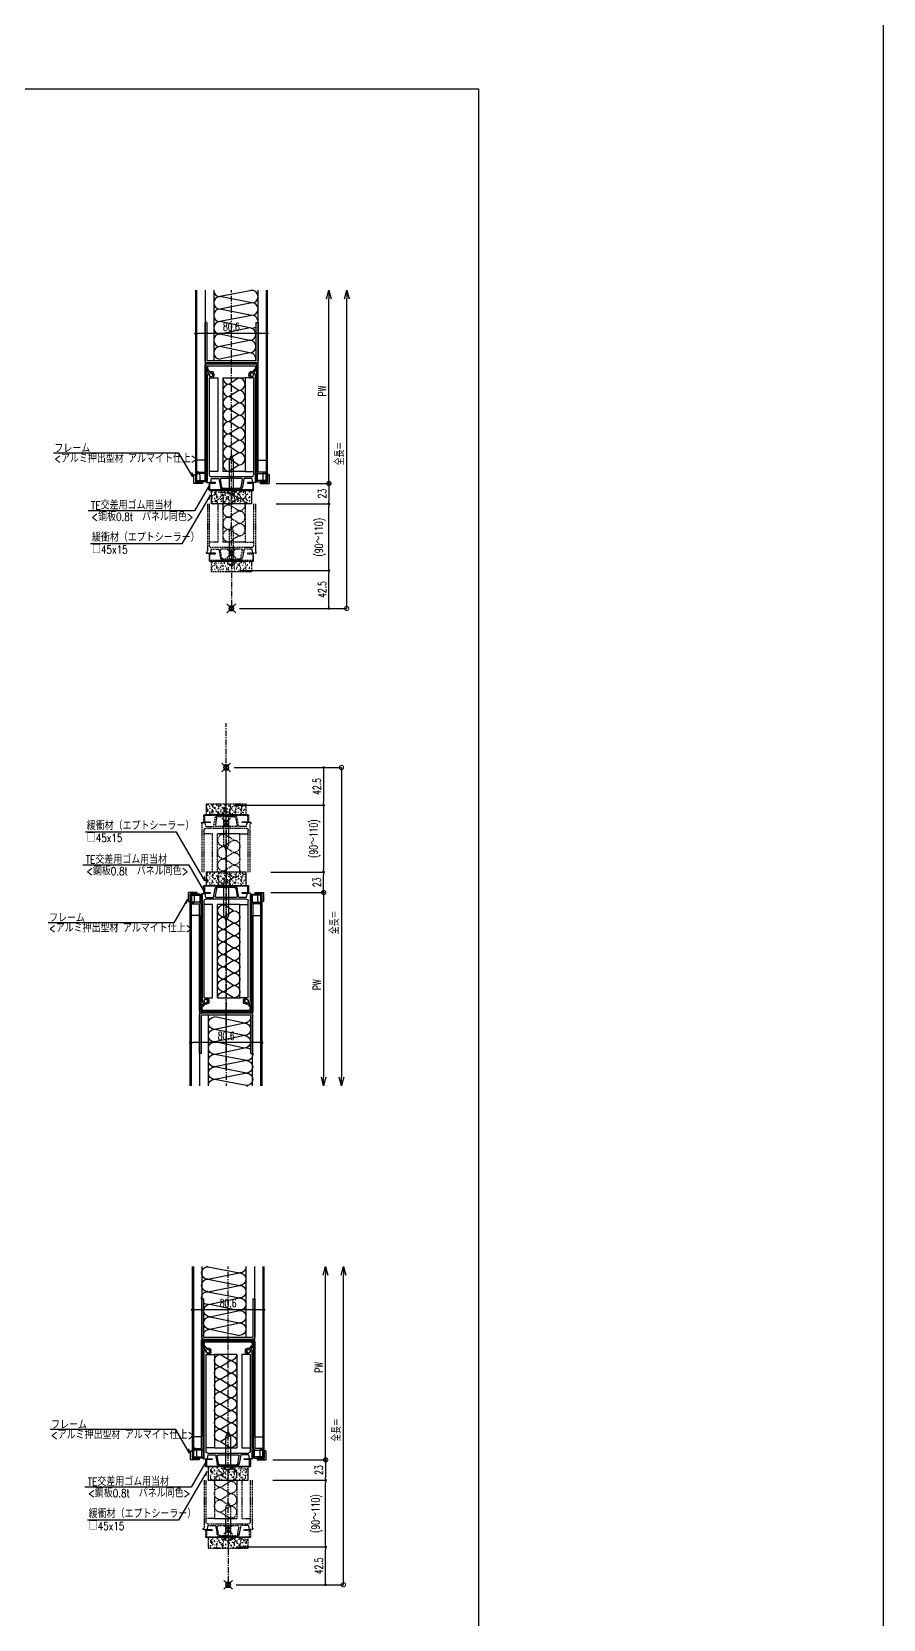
# Model space of a CAD drawing. Extents: x -275225 to 47266, y -41063 to 95295.
# Drawn here: x -219049 to -218092, y -19298 to -17513 of the extents above; entities that cross this region are included whole.
import ezdxf

# ---------------------------------------------------------------- set-up
doc = ezdxf.new("R2010")
doc.units = 0
doc.header["$LTSCALE"] = 0.2
doc.header["$PDMODE"] = 99
doc.header["$PDSIZE"] = 5
doc.linetypes.add('CENTER', pattern=[50.8, 31.75, -6.35, 6.35, -6.35])
doc.linetypes.add('HIDDEN', pattern=[9.525, 6.35, -3.175])
for name, color, linetype in [('_P18_製品', 4, 'Continuous'), ('_P18_製品寸法', 9, 'Continuous'), ('_基準', 1, 'CENTER'), ('_文字', 3, 'Continuous'), ('_製品寸法', 9, 'Continuous')]:
    doc.layers.add(name, color=color, linetype=linetype)
doc.layers.add('_ポイント', color=1, linetype='Continuous', plot=False)
doc.styles.add('OKAMURA', font='SIMPLEX.shx', dxfattribs={"width": 0.7, "bigfont": 'BIGFONT.shx'})
doc.dimstyles.new('OKAMURA-003', dxfattribs={"dimscale": 3, "dimtxt": 3, "dimasz": 1, "dimexe": 0, "dimexo": 3, "dimgap": 1, "dimtad": 1, "dimdec": 3, "dimdsep": 46, "dimtxsty": 'OKAMURA', "dimblk1": 'DOT', "dimblk2": 'DOT', "dimsah": 1, "dimcen": 0, "dimclrd": 9, "dimclre": 9, "dimclrt": 3, "dimadec": 0, "dimazin": 0, "dimtfac": 1, "dimtdec": 3, "dimtix": 1, "dimtmove": 2, "dimatfit": 3, "dimldrblk": 'NONE', "dimfxl": 0, "dimtolj": 1, "dimarcsym": 0})

# ---------------------------------------------------------------- blocks, each defined once
blk = doc.blocks.new('_DOT')
at = {"color": 0, "linetype": 'ByBlock'}
blk.add_line((-0.5, 0), (-1, 0), dxfattribs=at)
at = {"color": 0, "linetype": 'ByBlock', "const_width": 0.5}
blk.add_lwpolyline([(-0.25, 0, 1), (0.25, 0, 1)], format="xyb", close=True, dxfattribs=at)
blk = doc.blocks.new('*D1747')
at = {"layer": '_製品寸法', "color": 9, "lineweight": -2, "transparency": 16777216}
for p, q in [((9, 42.5), (109.6, 42.5)), ((109.6, 3), (109.6, 39.5)), ((9, 0), (109.6, 0))]:
    blk.add_line(p, q, dxfattribs=at)
at = {"layer": 'Defpoints', "color": 0, "transparency": 16777216}
for p in [(0, 42.5), (109.6, 42.5), (0, 0)]:
    blk.add_point(p, dxfattribs=at)
at = {"layer": '_製品寸法', "color": 9, "lineweight": -2, "transparency": 16777216, "xscale": 3, "yscale": 3, "zscale": 3}
for p, rotation in [((109.6, 42.5), 90), ((109.6, 0), 270)]:
    blk.add_blockref('_DOT', p, dxfattribs=dict(at, rotation=rotation))
at = {"layer": '_製品寸法', "color": 3, "transparency": 16777216, "insert": (102.1, 21.2), "char_height": 9, "attachment_point": 5, "rotation": 90, "style": 'OKAMURA'}
blk.add_mtext('\\A1;42.5', dxfattribs=at)
blk = doc.blocks.new('_None')
blk = doc.blocks.new('*D1748')
at = {"layer": '_製品寸法', "color": 9, "lineweight": -2, "transparency": 16777216}
for p, q in [((50.3, 117.5), (109.6, 117.5)), ((109.6, 45.5), (109.6, 114.5)), ((50.3, 42.5), (109.6, 42.5))]:
    blk.add_line(p, q, dxfattribs=at)
at = {"layer": 'Defpoints', "color": 0, "transparency": 16777216}
for p in [(41.3, 117.5), (109.6, 117.5), (41.3, 42.5)]:
    blk.add_point(p, dxfattribs=at)
at = {"layer": '_製品寸法', "color": 9, "lineweight": -2, "transparency": 16777216, "xscale": 3, "yscale": 3, "zscale": 3}
for p, rotation in [((109.6, 117.5), 90), ((109.6, 42.5), 270)]:
    blk.add_blockref('_DOT', p, dxfattribs=dict(at, rotation=rotation))
at = {"layer": '_製品寸法', "color": 3, "transparency": 16777216, "insert": (99.8, 80), "char_height": 9, "attachment_point": 5, "rotation": 90, "style": 'OKAMURA'}
blk.add_mtext('\\A1;(90～110)', dxfattribs=at)
blk = doc.blocks.new('_DotSmall')
at = {"color": 0, "linetype": 'ByBlock', "const_width": 0.5}
blk.add_lwpolyline([(-0.0625, 0, 1), (0.0625, 0, 1)], format="xyb", close=True, dxfattribs=at)
blk = doc.blocks.new('_Open30')
at = {"color": 0, "linetype": 'ByBlock', "lineweight": -2}
for p, q in [((-1, 0.27), (0, 0)), ((0, 0), (-1, -0.27)), ((0, 0), (-1, 0))]:
    blk.add_line(p, q, dxfattribs=at)
blk = doc.blocks.new('*D1749')
at = {"layer": '_製品寸法', "color": 9, "lineweight": -2, "transparency": 16777216}
for p, q in [((109.6, 140.5), (109.6, 348.2)), ((50.3, 140.5), (109.6, 140.5))]:
    blk.add_line(p, q, dxfattribs=at)
at = {"layer": 'Defpoints', "color": 0, "transparency": 16777216}
for p in [(40.3, 357.8), (109.6, 357.8), (41.3, 140.5)]:
    blk.add_point(p, dxfattribs=at)
at = {"layer": '_製品寸法', "color": 9, "lineweight": -2, "transparency": 16777216, "xscale": 9.600000000000001, "yscale": 9.600000000000001, "zscale": 9.600000000000001}
for name, p, rotation in [('_Open30', (109.6, 357.8), 90), ('_DotSmall', (109.6, 140.5), 270)]:
    blk.add_blockref(name, p, dxfattribs=dict(at, rotation=rotation))
at = {"layer": '_製品寸法', "color": 3, "transparency": 16777216, "insert": (102.1, 244.4), "char_height": 9, "attachment_point": 5, "rotation": 90, "style": 'OKAMURA'}
blk.add_mtext('\\A1;PW', dxfattribs=at)
blk = doc.blocks.new('*D1750')
at = {"layer": '_製品寸法', "color": 9, "lineweight": -2, "transparency": 16777216}
for p, q in [((-40.3, 309.4), (-40.3, 309.2)), ((37.3, 309.2), (-37.3, 309.2)), ((40.3, 308.8), (40.3, 309.2))]:
    blk.add_line(p, q, dxfattribs=at)
at = {"layer": 'Defpoints', "color": 0, "transparency": 16777216}
for p in [(-40.3, 318.4), (-40.3, 309.2), (40.3, 317.8)]:
    blk.add_point(p, dxfattribs=at)
at = {"layer": '_製品寸法', "color": 9, "lineweight": -2, "transparency": 16777216, "xscale": 3, "yscale": 3, "zscale": 3, "rotation": 180}
blk.add_blockref('_DOT', (-40.3, 309.2), dxfattribs=at)
at = {"layer": '_製品寸法', "color": 9, "lineweight": -2, "transparency": 16777216, "xscale": 3, "yscale": 3, "zscale": 3}
blk.add_blockref('_DOT', (40.3, 309.2), dxfattribs=at)
at = {"layer": '_製品寸法', "color": 3, "transparency": 16777216, "insert": (0, 316.7), "char_height": 9, "attachment_point": 5, "style": 'OKAMURA'}
blk.add_mtext('\\A1;80.6', dxfattribs=at)
blk = doc.blocks.new('*D1751')
at = {"layer": '_製品寸法', "color": 9, "lineweight": -2, "transparency": 16777216}
for p, q in [((50.3, 140.5), (109.6, 140.5)), ((109.6, 137.5), (109.6, 120.5)), ((50.3, 117.5), (109.6, 117.5))]:
    blk.add_line(p, q, dxfattribs=at)
at = {"layer": 'Defpoints', "color": 0, "transparency": 16777216}
for p in [(41.3, 140.5), (41.3, 117.5), (109.6, 117.5)]:
    blk.add_point(p, dxfattribs=at)
at = {"layer": '_製品寸法', "color": 9, "lineweight": -2, "transparency": 16777216, "xscale": 3, "yscale": 3, "zscale": 3}
for p, rotation in [((109.6, 140.5), 90), ((109.6, 117.5), 270)]:
    blk.add_blockref('_DOT', p, dxfattribs=dict(at, rotation=rotation))
at = {"layer": '_製品寸法', "color": 3, "transparency": 16777216, "insert": (102.1, 129), "char_height": 9, "attachment_point": 5, "rotation": 90, "style": 'OKAMURA'}
blk.add_mtext('\\A1;23', dxfattribs=at)
blk = doc.blocks.new('A$C5D42728D')
at = {"color": 0, "linetype": 'ByBlock', "lineweight": -2}
blk.add_lwpolyline([(4.4, 1.5, 0.31293), (3.2, 2.9, 0.136041), (-3.2, 2.9, 0.312931), (-4.4, 1.5), (-4.5, 0), (4.5, 0)], format="xyb", close=True, dxfattribs=at)
blk.add_lwpolyline([(2.5, -34), (2.5, 0), (-2.5, 0), (-2.5, -34), (0, -40)], close=True, dxfattribs=at)
blk = doc.blocks.new('SS_BASE_TE_L_T_HALF_END')
at = {"layer": '_P18_製品'}
h = blk.add_hatch(dxfattribs=at)
h.set_pattern_fill('AR-SAND', color=6, scale=0.1, angle=180, style=0)
h.set_pattern_definition([(217.5, (4918.212, -2657.586), (0.160003, -4.8941324), [0, -3.8608, 0, -4.318, 0, -4.1275]), (187.5, (4918.212, -2657.586), (-4.495233, -7.168251), [0, -2.0828, 0, -3.4798, 0, -1.3335]), (147.5, (4921.336, -2657.586), (-7.9099237, -0.014372), [0, -1.27, 0, -4.572, 0, -5.969]), (137.5, (4921.336, -2657.586), (-7.6355645, -2.229293), [0, -0.635, 0, -2.9972, 0, -3.429])])
h.paths.add_polyline_path([(-132.5, 22.5), (-117.5, 22.5), (-117.5, -22.5), (-132.5, -22.5)])
at = {"layer": '_P18_製品', "linetype": 'HIDDEN'}
h = blk.add_hatch(dxfattribs=at)
h.set_pattern_fill('AR-SAND', color=6, scale=0.1, angle=180, style=0)
h.set_pattern_definition([(217.5, (4997.712, -2657.586), (0.160003, -4.8941324), [0, -3.8608, 0, -4.318, 0, -4.1275]), (187.5, (4997.712, -2657.586), (-4.495233, -7.168251), [0, -2.0828, 0, -3.4798, 0, -1.3335]), (147.5, (5000.836, -2657.586), (-7.9099237, -0.014372), [0, -1.27, 0, -4.572, 0, -5.969]), (137.5, (5000.836, -2657.586), (-7.6355645, -2.229293), [0, -0.635, 0, -2.9972, 0, -3.429])])
h.paths.add_polyline_path([(-53, 22.5), (-41.3, 22.5), (-41.3, -22.5), (-53, -22.5)])
at = {"layer": '_P18_製品'}
for p, q in [((-357.8, 40.3), (-143.7, 40.3)), ((-357.8, 39.1), (-143.7, 39.1)), ((-166.5, 29.6), (-166.5, 39.1)), ((-153.1, 38.8), (-151.5, 38.8)), ((-153.1, 38.8), (-153.1, 29.9)), ((-151.5, 29.9), (-151.5, 38.8)), ((-150.5, 42.5), (-140.5, 42.5)), ((-150.5, 42.5), (-150.5, 40.5)), ((-150.5, 40.5), (-142.5, 40.5)), ((-143.7, 39.1), (-143.7, 29.4)), ((-142.5, 39.3), (-140.5, 41.3)), ((-142.5, 40.5), (-142.5, 32.5)), ((-142.5, 29.4), (-142.5, 39.1)), ((-140.5, 32.5), (-140.5, 42.5)), ((-357.8, 29.6), (-166.5, 29.6)), ((-321.4, 27.6), (-321.4, 29.9)), ((-321.4, 29.9), (-278.5, 29.9)), ((-321.4, 27.6), (-278.5, 27.6)), ((-278.5, 27.6), (-278.5, -27.6)), ((-276.2, 27.6), (-276.2, -28.3)), ((-153.1, 29.9), (-274.6, 29.9)), ((-274.6, 28.3), (-274.6, -28.3)), ((-274.6, 28.3), (-153.1, 28.3)), ((-272.9, -28.3), (-272.9, 28.3)), ((-271.6, 28.2), (-269.9, 28.2)), ((-271.6, 27), (-270.4, 27)), ((-264.8, 23.2), (-269.1, 26.5)), ((-263.7, 24.9), (-268, 27.6)), ((-266.1, 22.7), (-266.1, 22.4)), ((-143.3, 26.9), (-263.1, 26.9)), ((-262.1, 24.9), (-263.1, 24.9)), ((-263.1, 20.9), (-262.1, 20.9)), ((-262.1, 19.4), (-263.1, 19.4)), ((-260.6, 23.4), (-260.6, 22.4)), ((-259.1, 24.9), (-154.1, 24.9)), ((-259.1, 24.9), (-150, 24.9)), ((-259.1, 24.9), (-259.1, 15.4)), ((-259.1, 24.9), (-259.1, 22.4)), ((-154.1, 15.4), (-154.1, 24.9)), ((-143.7, 29.4), (-151.5, 29.4)), ((-151.5, 29.4), (-151.5, 28.2)), ((-151.5, 28.2), (-143.7, 28.2)), ((-148, 22.9), (-148, -22.9)), ((-146, 22.8), (-142.3, 23.5)), ((-146, 22.8), (-146, 14.2)), ((-143, 27.6), (-143, 27.2)), ((-141.8, 27.9), (-142.7, 27.9)), ((-142.5, 35.3), (-140.5, 33.3)), ((-142.5, 32.5), (-140.5, 32.5)), ((-141.5, 27.6), (-141.5, 24.5)), ((-259.1, 15.4), (-154.1, 15.4)), ((-146, 14.1), (-136, 12.3)), ((-146, 11.3), (-146, -11.4)), ((-136.2, 10.8), (-144.8, 12.3)), ((-135, 9.3), (-135, -9.3)), ((-133.5, 9.3), (-133.5, -9.3)), ((-259.1, -24.9), (-259.1, -15.4)), ((-259.1, -15.4), (-154.1, -15.4)), ((-154.1, -15.4), (-154.1, -24.9)), ((-146, -14.1), (-136, -12.3)), ((-146, -22.8), (-146, -14.2)), ((-136.2, -10.8), (-144.8, -12.3)), ((-357.8, -19.9), (-278.5, -19.9)), ((-357.8, -29.6), (-166.5, -29.6)), ((-321.4, -27.6), (-278.5, -27.6)), ((-321.4, -27.6), (-321.4, -30)), ((-321.4, -30), (-278.5, -30)), ((-274.6, -28.3), (-276.2, -28.3)), ((-272.9, -28.3), (-153.1, -28.3)), ((-272.9, -30), (-153.1, -30)), ((-271.6, -27), (-270.4, -27)), ((-271.6, -28.2), (-269.9, -28.2)), ((-264.8, -23.3), (-269.1, -26.6)), ((-263.7, -24.9), (-268, -27.7)), ((-266.1, -22.7), (-266.1, -22.4)), ((-262.1, -19.4), (-263.1, -19.4)), ((-263.1, -20.9), (-262.1, -20.9)), ((-262.1, -24.9), (-263.1, -24.9)), ((-143.3, -26.9), (-263.1, -26.9)), ((-260.6, -23.4), (-260.6, -22.4)), ((-259.1, -24.9), (-259.1, -22.4)), ((-259.1, -24.9), (-154.1, -24.9)), ((-259.1, -24.9), (-150, -24.9)), ((-166.5, -29.6), (-166.5, -39.1)), ((-153.1, -38.8), (-153.1, -30)), ((-151.5, -28.3), (-143.7, -28.3)), ((-151.5, -29.5), (-151.5, -28.3)), ((-143.7, -29.5), (-151.5, -29.5)), ((-151.5, -30), (-151.5, -38.8)), ((-146, -22.8), (-142.3, -23.5)), ((-143.7, -39.1), (-143.7, -29.5)), ((-143, -27.6), (-143, -27.2)), ((-141.8, -27.9), (-142.7, -27.9)), ((-142.5, -29.5), (-142.5, -39.1)), ((-142.5, -32.5), (-140.5, -32.5)), ((-142.5, -40.5), (-142.5, -32.5)), ((-142.5, -35.3), (-140.5, -33.3)), ((-141.5, -27.6), (-141.5, -24.5)), ((-140.5, -32.5), (-140.5, -42.5)), ((-357.8, -39.1), (-143.7, -39.1)), ((-357.8, -40.3), (-143.7, -40.3)), ((-153.1, -38.8), (-151.5, -38.8)), ((-150.5, -40.5), (-142.5, -40.5)), ((-150.5, -42.5), (-150.5, -40.5)), ((-150.5, -42.5), (-140.5, -42.5)), ((-142.5, -39.3), (-140.5, -41.3))]:
    blk.add_line(p, q, dxfattribs=at)
at = {"layer": '_P18_製品', "color": 6}
for p, q in [((-153.8, 37.3), (-150.2, 39)), ((-150.2, 35.5), (-153.8, 37.3)), ((-142.5, 39), (-150.2, 39)), ((-140.8, 40.5), (-142.5, 39)), ((-140.8, 40.5), (-140.8, 34)), ((-357.6, 22.9), (-357.8, 22)), ((-357.6, 22.9), (-350.6, -12.9)), ((-343.6, 22.9), (-350.6, -12.9)), ((-343.6, 22.9), (-336.6, -12.9)), ((-329.5, 22.9), (-336.6, -12.9)), ((-329.5, 22.9), (-322.5, -12.9)), ((-315.5, 20.5), (-322.5, -12.9)), ((-315.5, 20.6), (-308.4, -12.9)), ((-301.4, 20.5), (-308.4, -12.9)), ((-301.4, 20.5), (-294.4, -12.9)), ((-287.4, 20.5), (-294.4, -12.9)), ((-287.4, 20.5), (-280.3, -12.9)), ((-150.2, 35.5), (-142.5, 35.5)), ((-140.8, 34), (-142.5, 35.5)), ((-259.1, -9.6), (-259.1, 15.4)), ((-259.1, 8.4), (-252.1, -2.6)), ((-245.1, 8.4), (-252.1, -2.6)), ((-245.1, 8.4), (-238.1, -2.6)), ((-231.1, 8.4), (-238.1, -2.6)), ((-231.1, 8.4), (-224.1, -2.6)), ((-217.1, 8.4), (-224.1, -2.6)), ((-217.1, 8.4), (-210.1, -2.6)), ((-203.1, 8.4), (-210.1, -2.6)), ((-203.1, 8.4), (-196.1, -2.6)), ((-189.1, 8.4), (-196.1, -2.6)), ((-189.1, 8.4), (-182.1, -2.6)), ((-175.1, 8.4), (-182.1, -2.6)), ((-175.1, 8.4), (-168.1, -2.6)), ((-161.1, 8.4), (-168.1, -2.6)), ((-161.1, 8.4), (-154.1, -2.6)), ((-154.1, 15.4), (-154.1, -9.6)), ((-74.6, 15.4), (-74.6, -9.6)), ((-259.1, -9.6), (-154.1, -9.6)), ((-150.2, -35.5), (-153.8, -37.3)), ((-150.2, -35.5), (-142.5, -35.5)), ((-140.8, -34), (-142.5, -35.5)), ((-140.8, -40.6), (-140.8, -34)), ((-153.8, -37.3), (-150.2, -39)), ((-142.5, -39), (-150.2, -39)), ((-140.8, -40.6), (-142.5, -39))]:
    blk.add_line(p, q, dxfattribs=at)
at = {"layer": '_P18_製品', "color": 6, "linetype": 'HIDDEN'}
for p, q in [((-117.5, 26.9), (-63.8, 26.9)), ((-117.5, 24.9), (-70.5, 24.9)), ((-74.6, 15.4), (-74.6, 24.9)), ((-68.5, 22.9), (-68.5, -22.9)), ((-66.5, 22.8), (-62.8, 23.5)), ((-66.5, 22.8), (-66.5, 14.2)), ((-63.5, 27.6), (-63.5, 27.2)), ((-62.3, 27.9), (-63.2, 27.9)), ((-62, 27.6), (-62, 24.5)), ((-123.6, 8.4), (-130.6, -2.6)), ((-123.6, 8.4), (-116.6, -2.6)), ((-117.5, 15.4), (-74.6, 15.4)), ((-109.6, 8.4), (-116.6, -2.6)), ((-109.6, 8.4), (-102.6, -2.6)), ((-95.6, 8.4), (-102.6, -2.6)), ((-95.6, 8.4), (-88.6, -2.6)), ((-81.6, 8.4), (-88.6, -2.6)), ((-81.6, 8.4), (-74.6, -2.6)), ((-66.5, 14.1), (-56.4, 12.3)), ((-66.5, 11.3), (-66.5, -11.4)), ((-56.7, 10.8), (-65.3, 12.3)), ((-55.5, 9.3), (-55.5, -9.3)), ((-53.9, 9.3), (-53.9, -9.3)), ((-53.9, -8.4), (-53.9, 8.3)), ((-117.5, -9.6), (-74.6, -9.6)), ((-117.5, -15.4), (-74.6, -15.4)), ((-74.6, -15.4), (-74.6, -24.9)), ((-66.5, -14.1), (-56.4, -12.3)), ((-66.5, -22.8), (-66.5, -14.2)), ((-56.7, -10.8), (-65.3, -12.3)), ((-117.5, -24.9), (-70.5, -24.9)), ((-117.5, -26.9), (-63.8, -26.9)), ((-66.5, -22.8), (-62.8, -23.5)), ((-63.5, -27.6), (-63.5, -27.2)), ((-62.3, -27.9), (-63.2, -27.9)), ((-62, -27.6), (-62, -24.5))]:
    blk.add_line(p, q, dxfattribs=at)
at = {"layer": '_P18_製品', "linetype": 'ByBlock'}
blk.add_lwpolyline([(-140.7, -25), (-133.3, -25, 0.414214), (-132.5, -24.2), (-132.5, 24.2, 0.414214), (-133.3, 25), (-140.7, 25, 0.414214), (-141.5, 24.2), (-141.5, 18), (-140.7, 18), (-140.7, 24.2), (-133.3, 24.2), (-133.3, -24.2), (-140.7, -24.2), (-140.7, -18), (-141.5, -18), (-141.5, -24.2, 0.414214)], format="xyb", close=True, dxfattribs=at)
at = {"layer": '_P18_製品', "color": 6}
blk.add_lwpolyline([(-132.5, 22.5), (-117.5, 22.5), (-117.5, -22.5), (-132.5, -22.5)], close=True, dxfattribs=at)
at = {"layer": '_P18_製品', "color": 6, "linetype": 'HIDDEN'}
blk.add_lwpolyline([(-61.2, -25), (-53.8, -25, 0.414214), (-53, -24.2), (-53, 24.2, 0.414214), (-53.8, 25), (-61.2, 25, 0.414214), (-62, 24.2), (-62, 18), (-61.2, 18), (-61.2, 24.2), (-53.8, 24.2), (-53.8, -24.2), (-61.2, -24.2), (-61.2, -18), (-62, -18), (-62, -24.2, 0.414214)], format="xyb", close=True, dxfattribs=at)
blk.add_lwpolyline([(-53, 22.5), (-41.3, 22.5), (-41.3, -22.5), (-53, -22.5)], close=True, dxfattribs=at)
at = {"layer": '_P18_製品'}
for centre, radius, start, end in [((-144.1, 38.7), 1.66, 14.0776, 75.9224), ((-278.5, 27.6), 2.31, 0, 90), ((-274.6, 28.3), 1.61, 90, 180), ((-271.6, 27.6), 0.603, 90, 270), ((-270.4, 24.9), 2.11, 52.3318, 90), ((-269.9, 24.7), 3.51, 57.6673, 90), ((-265.4, 22.7), 0.754, 0, 180), ((-263.1, 22.4), 3.01, 180, 270), ((-265.1, 22.8), 0.502, 1.6294, 53.1913), ((-262.6, 22.9), 2.01, 181.6298, 108.3712), ((-263.1, 22.4), 1.51, 180, 270), ((-263.1, 25.9), 1, 90, 270), ((-263.4, 25.3), 0.502, 236.81, 288.3703), ((-262.1, 23.4), 1.51, 0, 90), ((-262.1, 22.4), 1.51, 270, 0), ((-262.1, 22.4), 3.01, 270, 0), ((-153.1, 29.9), 1.61, 270, 0), ((-150, 22.9), 2.01, 0, 90), ((-144.1, 29.9), 1.66, 284.0777, 345.9223), ((-143.3, 27.2), 0.301, 270, 0), ((-142.7, 27.6), 0.301, 90, 180), ((-142.5, 24.5), 1, 280.0015, 0), ((-141.8, 27.6), 0.301, 0, 90), ((-145, 11.3), 1, 79.9985, 180), ((-136.5, 9.3), 1.51, 0, 80.0003), ((-136.5, 9.3), 3.01, 0, 79.9997), ((-145, -11.4), 1, 180, 280.0032), ((-136.5, -9.3), 1.51, 279.9997, 0), ((-136.5, -9.3), 3.01, 280.0003, 0), ((-278.5, -27.6), 2.31, 270, 0), ((-272.9, -28.3), 1.61, 180, 270), ((-271.6, -27.6), 0.603, 90, 270), ((-270.4, -24.9), 2.11, 270, 307.6682), ((-269.9, -24.7), 3.51, 270, 302.3327), ((-263.1, -22.4), 3.01, 90, 180), ((-265.4, -22.7), 0.754, 180, 0), ((-265.1, -22.8), 0.502, 306.806, 358.3705), ((-262.6, -22.9), 2.01, 251.6289, 178.3702), ((-263.1, -22.4), 1.51, 90, 180), ((-263.1, -25.9), 1, 90, 270), ((-263.4, -25.3), 0.502, 71.6297, 123.19), ((-262.1, -22.4), 3.01, 0, 90), ((-262.1, -22.4), 1.51, 0, 90), ((-262.1, -23.4), 1.51, 270, 0), ((-153.1, -30), 1.61, 0, 90), ((-150, -22.9), 2.01, 270, 0), ((-144.1, -29.9), 1.66, 14.0777, 75.9223), ((-143.3, -27.2), 0.301, 0, 90), ((-142.7, -27.6), 0.301, 180, 270), ((-142.5, -24.5), 1, 0, 80.0038), ((-141.8, -27.6), 0.301, 270, 0), ((-144.1, -38.7), 1.66, 284.0776, 345.9224)]:
    blk.add_arc(centre, radius, start, end, dxfattribs=at)
at = {"layer": '_P18_製品', "color": 6}
for centre, radius, start, end in [((-364.7, 22.9), 7.03, 0, 12.9822), ((-350.6, 22.9), 7.03, 0, 180), ((-336.6, 22.9), 7.03, 0, 180), ((-322.5, 22.9), 7.03, 80.3218, 180), ((-322.1, 22.9), 7.03, 355.0624, 39.8037), ((-308.4, 20.5), 7.03, 0, 180), ((-294.4, 20.5), 7.03, 0, 180), ((-280.3, 20.5), 7.03, 76.3662, 180), ((-252.1, 8.4), 7, 0, 180), ((-238.1, 8.4), 7, 0, 180), ((-224.1, 8.4), 7, 0, 180), ((-210.1, 8.4), 7, 0, 180), ((-196.1, 8.4), 7, 0, 180), ((-182.1, 8.4), 7, 0, 180), ((-168.1, 8.4), 7, 0, 180), ((-357.6, -12.9), 7.03, 268.5354, 0), ((-343.6, -12.9), 7.03, 180, 0), ((-329.5, -12.9), 7.03, 180, 0), ((-315.5, -12.9), 7.03, 180, 0), ((-301.4, -12.9), 7.03, 180, 0), ((-287.4, -12.9), 7.03, 180, 0), ((-259.1, -2.6), 7, 270.0017, 0), ((-245.1, -2.6), 7, 180, 0), ((-231.1, -2.6), 7, 180, 0), ((-217.1, -2.6), 7, 180, 0), ((-203.1, -2.6), 7, 180, 0), ((-189.1, -2.6), 7, 180, 0), ((-175.1, -2.6), 7, 180, 0), ((-161.1, -2.6), 7, 180, 0)]:
    blk.add_arc(centre, radius, start, end, dxfattribs=at)
at = {"layer": '_P18_製品', "color": 6, "linetype": 'HIDDEN'}
for centre, radius, start, end in [((-70.5, 22.9), 2.01, 0, 90), ((-63.8, 27.2), 0.301, 270, 0), ((-63.2, 27.6), 0.301, 90, 180), ((-63, 24.5), 1, 280.0015, 0), ((-62.3, 27.6), 0.301, 0, 90), ((-116.6, 8.4), 7, 0, 180), ((-102.6, 8.4), 7, 0, 180), ((-88.6, 8.4), 7, 0, 180), ((-65.5, 11.3), 1, 79.9985, 180), ((-57, 9.3), 1.5, 0, 80.0006), ((-56.9, 9.3), 3, 0, 80.0005), ((-123.6, -2.6), 7, 180, 0), ((-109.6, -2.6), 7, 180, 0), ((-95.6, -2.6), 7, 180, 0), ((-81.6, -2.6), 7, 180, 0), ((-65.5, -11.4), 1, 180, 280.0032), ((-57, -9.3), 1.51, 280.0009, 0), ((-57, -9.3), 3.01, 280.0009, 0), ((-70.5, -22.9), 2.01, 270, 0), ((-63.8, -27.2), 0.301, 0, 90), ((-63.2, -27.6), 0.301, 180, 270), ((-63, -24.5), 1, 0, 80.0038), ((-62.3, -27.6), 0.301, 270, 0)]:
    blk.add_arc(centre, radius, start, end, dxfattribs=at)
at = {"layer": '_ポイント'}
for p in [(0, 0), (-62, 0)]:
    blk.add_point(p, dxfattribs=at)
at = {"layer": '_基準'}
for q in [(2.9, 0), (-357.8, 0)]:
    blk.add_line((-60.5, 0), q, dxfattribs=at)
at = {"layer": '_P18_製品', "linetype": 'ByBlock', "rotation": 270}
blk.add_blockref('A$C5D42728D', (-132.5, 0), dxfattribs=at)
at = {"layer": '_P18_製品', "color": 6, "linetype": 'HIDDEN', "rotation": 270}
blk.add_blockref('A$C5D42728D', (-53, 0), dxfattribs=at)
blk = doc.blocks.new('*D1746')
at = {"layer": '_製品寸法', "color": 9, "lineweight": -2, "transparency": 16777216}
for p, q in [((129.6, 0), (129.6, 348.2)), ((85.4, 0), (129.6, 0))]:
    blk.add_line(p, q, dxfattribs=at)
at = {"layer": 'Defpoints', "color": 0, "transparency": 16777216}
for p in [(40.3, 357.8), (129.6, 357.8), (76.4, 0)]:
    blk.add_point(p, dxfattribs=at)
at = {"layer": '_製品寸法', "color": 9, "lineweight": -2, "transparency": 16777216, "xscale": 9.600000000000001, "yscale": 9.600000000000001, "zscale": 9.600000000000001}
for name, p, rotation in [('_Open30', (129.6, 357.8), 90), ('_DotSmall', (129.6, 0), 270)]:
    blk.add_blockref(name, p, dxfattribs=dict(at, rotation=rotation))
at = {"layer": '_製品寸法', "color": 3, "transparency": 16777216, "insert": (122.1, 174.1), "char_height": 9, "attachment_point": 5, "rotation": 90, "style": 'OKAMURA'}
blk.add_mtext('\\A1;全長＝', dxfattribs=at)
blk = doc.blocks.new('*D1760')
at = {"layer": '_製品寸法', "color": 9, "lineweight": -2, "transparency": 16777216}
for p, q in [((9, 0), (109.6, 0)), ((109.6, -3), (109.6, -39.5)), ((9, -42.5), (109.6, -42.5))]:
    blk.add_line(p, q, dxfattribs=at)
at = {"layer": 'Defpoints', "color": 0, "transparency": 16777216}
for p in [(0, 0), (0, -42.5), (109.6, -42.5)]:
    blk.add_point(p, dxfattribs=at)
at = {"layer": '_製品寸法', "color": 9, "lineweight": -2, "transparency": 16777216, "xscale": 3, "yscale": 3, "zscale": 3}
for p, rotation in [((109.6, 0), 90), ((109.6, -42.5), 270)]:
    blk.add_blockref('_DOT', p, dxfattribs=dict(at, rotation=rotation))
at = {"layer": '_製品寸法', "color": 3, "transparency": 16777216, "insert": (102.1, -21.3), "char_height": 9, "attachment_point": 5, "rotation": 90, "style": 'OKAMURA'}
blk.add_mtext('\\A1;42.5', dxfattribs=at)
blk = doc.blocks.new('*D1761')
at = {"layer": '_製品寸法', "color": 9, "lineweight": -2, "transparency": 16777216}
for p, q in [((50.3, -42.5), (109.6, -42.5)), ((109.6, -45.5), (109.6, -114.5)), ((50.3, -117.5), (109.6, -117.5))]:
    blk.add_line(p, q, dxfattribs=at)
at = {"layer": 'Defpoints', "color": 0, "transparency": 16777216}
for p in [(41.3, -42.5), (41.3, -117.5), (109.6, -117.5)]:
    blk.add_point(p, dxfattribs=at)
at = {"layer": '_製品寸法', "color": 9, "lineweight": -2, "transparency": 16777216, "xscale": 3, "yscale": 3, "zscale": 3}
for p, rotation in [((109.6, -42.5), 90), ((109.6, -117.5), 270)]:
    blk.add_blockref('_DOT', p, dxfattribs=dict(at, rotation=rotation))
at = {"layer": '_製品寸法', "color": 3, "transparency": 16777216, "insert": (99.8, -80), "char_height": 9, "attachment_point": 5, "rotation": 90, "style": 'OKAMURA'}
blk.add_mtext('\\A1;(90～110)', dxfattribs=at)
blk = doc.blocks.new('*D1762')
at = {"layer": '_製品寸法', "color": 9, "lineweight": -2, "transparency": 16777216}
for p, q in [((50.3, -140.5), (109.6, -140.5)), ((109.6, -140.5), (109.6, -348.2))]:
    blk.add_line(p, q, dxfattribs=at)
at = {"layer": 'Defpoints', "color": 0, "transparency": 16777216}
for p in [(41.3, -140.5), (40.3, -357.8), (109.6, -357.8)]:
    blk.add_point(p, dxfattribs=at)
at = {"layer": '_製品寸法', "color": 9, "lineweight": -2, "transparency": 16777216, "xscale": 9.600000000000001, "yscale": 9.600000000000001, "zscale": 9.600000000000001}
for name, p, rotation in [('_DotSmall', (109.6, -140.5), 90), ('_Open30', (109.6, -357.8), 270)]:
    blk.add_blockref(name, p, dxfattribs=dict(at, rotation=rotation))
at = {"layer": '_製品寸法', "color": 3, "transparency": 16777216, "insert": (102.1, -244.4), "char_height": 9, "attachment_point": 5, "rotation": 90, "style": 'OKAMURA'}
blk.add_mtext('\\A1;PW', dxfattribs=at)
blk = doc.blocks.new('*D1763')
at = {"layer": '_製品寸法', "color": 9, "lineweight": -2, "transparency": 16777216}
for p, q in [((-40.3, -309.4), (-40.3, -309.2)), ((37.3, -309.2), (-37.3, -309.2)), ((40.3, -308.8), (40.3, -309.2))]:
    blk.add_line(p, q, dxfattribs=at)
at = {"layer": 'Defpoints', "color": 0, "transparency": 16777216}
for p in [(-40.3, -309.2), (-40.3, -318.4), (40.3, -317.8)]:
    blk.add_point(p, dxfattribs=at)
at = {"layer": '_製品寸法', "color": 9, "lineweight": -2, "transparency": 16777216, "xscale": 3, "yscale": 3, "zscale": 3, "rotation": 180}
blk.add_blockref('_DOT', (-40.3, -309.2), dxfattribs=at)
at = {"layer": '_製品寸法', "color": 9, "lineweight": -2, "transparency": 16777216, "xscale": 3, "yscale": 3, "zscale": 3}
blk.add_blockref('_DOT', (40.3, -309.2), dxfattribs=at)
at = {"layer": '_製品寸法', "color": 3, "transparency": 16777216, "insert": (0, -301.7), "char_height": 9, "attachment_point": 5, "style": 'OKAMURA'}
blk.add_mtext('\\A1;80.6', dxfattribs=at)
blk = doc.blocks.new('*D1764')
at = {"layer": '_製品寸法', "color": 9, "lineweight": -2, "transparency": 16777216}
for p, q in [((50.3, -117.5), (109.6, -117.5)), ((109.6, -137.5), (109.6, -120.5)), ((50.3, -140.5), (109.6, -140.5))]:
    blk.add_line(p, q, dxfattribs=at)
at = {"layer": 'Defpoints', "color": 0, "transparency": 16777216}
for p in [(41.3, -117.5), (109.6, -117.5), (41.3, -140.5)]:
    blk.add_point(p, dxfattribs=at)
at = {"layer": '_製品寸法', "color": 9, "lineweight": -2, "transparency": 16777216, "xscale": 3, "yscale": 3, "zscale": 3}
for p, rotation in [((109.6, -117.5), 90), ((109.6, -140.5), 270)]:
    blk.add_blockref('_DOT', p, dxfattribs=dict(at, rotation=rotation))
at = {"layer": '_製品寸法', "color": 3, "transparency": 16777216, "insert": (102.1, -129), "char_height": 9, "attachment_point": 5, "rotation": 90, "style": 'OKAMURA'}
blk.add_mtext('\\A1;23', dxfattribs=at)
blk = doc.blocks.new('*D1759')
at = {"layer": '_製品寸法', "color": 9, "lineweight": -2, "transparency": 16777216}
for p, q in [((85.4, 0), (129.6, 0)), ((129.6, 0), (129.6, -348.2))]:
    blk.add_line(p, q, dxfattribs=at)
at = {"layer": 'Defpoints', "color": 0, "transparency": 16777216}
for p in [(76.4, 0), (40.3, -357.8), (129.6, -357.8)]:
    blk.add_point(p, dxfattribs=at)
at = {"layer": '_製品寸法', "color": 9, "lineweight": -2, "transparency": 16777216, "xscale": 9.600000000000001, "yscale": 9.600000000000001, "zscale": 9.600000000000001}
for name, p, rotation in [('_DotSmall', (129.6, 0), 90), ('_Open30', (129.6, -357.8), 270)]:
    blk.add_blockref(name, p, dxfattribs=dict(at, rotation=rotation))
at = {"layer": '_製品寸法', "color": 3, "transparency": 16777216, "insert": (122.1, -174.1), "char_height": 9, "attachment_point": 5, "rotation": 90, "style": 'OKAMURA'}
blk.add_mtext('\\A1;全長＝', dxfattribs=at)
blk = doc.blocks.new('*D1772')
at = {"layer": '_製品寸法', "color": 9, "lineweight": -2, "transparency": 16777216}
for p, q in [((9, 42.5), (109.6, 42.5)), ((109.6, 3), (109.6, 39.5)), ((9, 0), (109.6, 0))]:
    blk.add_line(p, q, dxfattribs=at)
at = {"layer": 'Defpoints', "color": 0, "transparency": 16777216}
for p in [(0, 42.5), (109.6, 42.5), (0, 0)]:
    blk.add_point(p, dxfattribs=at)
at = {"layer": '_製品寸法', "color": 9, "lineweight": -2, "transparency": 16777216, "xscale": 3, "yscale": 3, "zscale": 3}
for p, rotation in [((109.6, 42.5), 90), ((109.6, 0), 270)]:
    blk.add_blockref('_DOT', p, dxfattribs=dict(at, rotation=rotation))
at = {"layer": '_製品寸法', "color": 3, "transparency": 16777216, "insert": (102.1, 21.2), "char_height": 9, "attachment_point": 5, "rotation": 90, "style": 'OKAMURA'}
blk.add_mtext('\\A1;42.5', dxfattribs=at)
blk = doc.blocks.new('*D1773')
at = {"layer": '_製品寸法', "color": 9, "lineweight": -2, "transparency": 16777216}
for p, q in [((50.3, 117.5), (109.6, 117.5)), ((109.6, 45.5), (109.6, 114.5)), ((50.3, 42.5), (109.6, 42.5))]:
    blk.add_line(p, q, dxfattribs=at)
at = {"layer": 'Defpoints', "color": 0, "transparency": 16777216}
for p in [(41.3, 117.5), (109.6, 117.5), (41.3, 42.5)]:
    blk.add_point(p, dxfattribs=at)
at = {"layer": '_製品寸法', "color": 9, "lineweight": -2, "transparency": 16777216, "xscale": 3, "yscale": 3, "zscale": 3}
for p, rotation in [((109.6, 117.5), 90), ((109.6, 42.5), 270)]:
    blk.add_blockref('_DOT', p, dxfattribs=dict(at, rotation=rotation))
at = {"layer": '_製品寸法', "color": 3, "transparency": 16777216, "insert": (99.8, 80), "char_height": 9, "attachment_point": 5, "rotation": 90, "style": 'OKAMURA'}
blk.add_mtext('\\A1;(90～110)', dxfattribs=at)
blk = doc.blocks.new('*D1774')
at = {"layer": '_製品寸法', "color": 9, "lineweight": -2, "transparency": 16777216}
for p, q in [((109.6, 140.5), (109.6, 348.2)), ((50.3, 140.5), (109.6, 140.5))]:
    blk.add_line(p, q, dxfattribs=at)
at = {"layer": 'Defpoints', "color": 0, "transparency": 16777216}
for p in [(40.3, 357.8), (109.6, 357.8), (41.3, 140.5)]:
    blk.add_point(p, dxfattribs=at)
at = {"layer": '_製品寸法', "color": 9, "lineweight": -2, "transparency": 16777216, "xscale": 9.600000000000001, "yscale": 9.600000000000001, "zscale": 9.600000000000001}
for name, p, rotation in [('_Open30', (109.6, 357.8), 90), ('_DotSmall', (109.6, 140.5), 270)]:
    blk.add_blockref(name, p, dxfattribs=dict(at, rotation=rotation))
at = {"layer": '_製品寸法', "color": 3, "transparency": 16777216, "insert": (102.1, 244.4), "char_height": 9, "attachment_point": 5, "rotation": 90, "style": 'OKAMURA'}
blk.add_mtext('\\A1;PW', dxfattribs=at)
blk = doc.blocks.new('*D1775')
at = {"layer": '_製品寸法', "color": 9, "lineweight": -2, "transparency": 16777216}
for p, q in [((-40.3, 309.4), (-40.3, 309.2)), ((37.3, 309.2), (-37.3, 309.2)), ((40.3, 308.8), (40.3, 309.2))]:
    blk.add_line(p, q, dxfattribs=at)
at = {"layer": 'Defpoints', "color": 0, "transparency": 16777216}
for p in [(-40.3, 318.4), (-40.3, 309.2), (40.3, 317.8)]:
    blk.add_point(p, dxfattribs=at)
at = {"layer": '_製品寸法', "color": 9, "lineweight": -2, "transparency": 16777216, "xscale": 3, "yscale": 3, "zscale": 3, "rotation": 180}
blk.add_blockref('_DOT', (-40.3, 309.2), dxfattribs=at)
at = {"layer": '_製品寸法', "color": 9, "lineweight": -2, "transparency": 16777216, "xscale": 3, "yscale": 3, "zscale": 3}
blk.add_blockref('_DOT', (40.3, 309.2), dxfattribs=at)
at = {"layer": '_製品寸法', "color": 3, "transparency": 16777216, "insert": (0, 316.7), "char_height": 9, "attachment_point": 5, "style": 'OKAMURA'}
blk.add_mtext('\\A1;80.6', dxfattribs=at)
blk = doc.blocks.new('*D1776')
at = {"layer": '_製品寸法', "color": 9, "lineweight": -2, "transparency": 16777216}
for p, q in [((50.3, 140.5), (109.6, 140.5)), ((109.6, 137.5), (109.6, 120.5)), ((50.3, 117.5), (109.6, 117.5))]:
    blk.add_line(p, q, dxfattribs=at)
at = {"layer": 'Defpoints', "color": 0, "transparency": 16777216}
for p in [(41.3, 140.5), (41.3, 117.5), (109.6, 117.5)]:
    blk.add_point(p, dxfattribs=at)
at = {"layer": '_製品寸法', "color": 9, "lineweight": -2, "transparency": 16777216, "xscale": 3, "yscale": 3, "zscale": 3}
for p, rotation in [((109.6, 140.5), 90), ((109.6, 117.5), 270)]:
    blk.add_blockref('_DOT', p, dxfattribs=dict(at, rotation=rotation))
at = {"layer": '_製品寸法', "color": 3, "transparency": 16777216, "insert": (102.1, 129), "char_height": 9, "attachment_point": 5, "rotation": 90, "style": 'OKAMURA'}
blk.add_mtext('\\A1;23', dxfattribs=at)
blk = doc.blocks.new('*D1777')
at = {"layer": '_製品寸法', "color": 9, "lineweight": -2, "transparency": 16777216}
for p, q in [((129.6, 0), (129.6, 348.2)), ((85.4, 0), (129.6, 0))]:
    blk.add_line(p, q, dxfattribs=at)
at = {"layer": 'Defpoints', "color": 0, "transparency": 16777216}
for p in [(40.3, 357.8), (129.6, 357.8), (76.4, 0)]:
    blk.add_point(p, dxfattribs=at)
at = {"layer": '_製品寸法', "color": 9, "lineweight": -2, "transparency": 16777216, "xscale": 9.600000000000001, "yscale": 9.600000000000001, "zscale": 9.600000000000001}
for name, p, rotation in [('_Open30', (129.6, 357.8), 90), ('_DotSmall', (129.6, 0), 270)]:
    blk.add_blockref(name, p, dxfattribs=dict(at, rotation=rotation))
at = {"layer": '_製品寸法', "color": 3, "transparency": 16777216, "insert": (122.1, 174.1), "char_height": 9, "attachment_point": 5, "rotation": 90, "style": 'OKAMURA'}
blk.add_mtext('\\A1;全長＝', dxfattribs=at)
blk = doc.blocks.new('*U1745')
at = {"layer": '_ポイント'}
blk.add_point((0, 0), dxfattribs=at)
at = {"layer": '_文字', "color": 9}
for points in [[(-44.4237, 152.8706), (-43.4998, 147.9196), (-58.9532, 174.5247), (-200.2027, 174.5249)], [(-25.924, 133.2043), (-25, 138.1552), (-41.5128, 109.7262), (-161.0651, 109.7261)], [(-24.924, 122.549), (-24, 127.5), (-55.859, 72.6504), (-158.2609, 72.6502)]]:
    blk.add_lwpolyline(points, dxfattribs=at)
at = {"rotation": 270}
blk.add_blockref('SS_BASE_TE_L_T_HALF_END', (0, 0), dxfattribs=at)
at = {"layer": '_文字', "style": 'OKAMURA', "width": 0.8}
for s, rotation, p in [('フレーム', 359.9999282, (-199.0354, 175.171)), ('<アルミ押出型材 アルマイト仕上> ', 359.9999282, (-199.0354, 163.8769)), ('TE交差用ゴム用当材', 0.0000718, (-157.8465, 111.3741))]:
    blk.add_text(s, height=9, rotation=rotation, dxfattribs=at).set_placement(p)
for s, p in [('<鋼板0.8t\u3000パネル同色> ', (-157.3057, 98.4702)), ('緩衝材（エプトシーラー）', (-156.7711, 75.153)), ('□45x15', (-156.6589, 61.5767))]:
    blk.add_text(s, height=9, dxfattribs=at).set_placement(p)
at = {"layer": '_製品寸法'}
for base, p1, angle, text, picture, middle in [((109.6406, 357.8148), (41.3, 140.5), 270, 'PW', '*D1749', (102.1406, 244.3574)), ((129.6406, 357.8148), (76.3613, 0), 90, '全長＝', '*D1746', (122.1406, 174.1074))]:
    dim = blk.add_linear_dim(base=base, p1=p1, p2=(40.2932, 357.8148), angle=angle, text=text, dimstyle='OKAMURA-003', override={"dimasz": 3.2, "dimblk1": 'DotSmall', "dimblk2": 'Open30', "dimse2": 1}, dxfattribs=at)
    dim.commit()
    dim.dimension.update_dxf_attribs({"geometry": picture, "text_midpoint": middle})
dim = blk.add_linear_dim(base=(-40.3063, 309.2285), p1=(40.2931, 317.8209), p2=(-40.3063, 318.3579), text='80.6', dimstyle='OKAMURA-003', dxfattribs=at)
dim.commit()
dim.dimension.update_dxf_attribs({"geometry": '*D1750', "text_midpoint": (-0.0066, 316.7285)})
for base, p1, p2, picture, middle in [((109.6406, 117.5), (41.3, 140.5), (41.3, 117.5), '*D1751', (102.1406, 129)), ((109.6406, 42.5), (0, 0), (0, 42.5), '*D1747', (102.1406, 21.25))]:
    dim = blk.add_linear_dim(base=base, p1=p1, p2=p2, angle=90, dimstyle='OKAMURA-003', dxfattribs=at)
    dim.commit()
    dim.dimension.update_dxf_attribs({"geometry": picture, "text_midpoint": middle})
dim = blk.add_linear_dim(base=(109.6406, 117.5), p1=(41.3, 42.5), p2=(41.3, 117.5), angle=90, text='(90～110)', dimstyle='OKAMURA-003', dxfattribs=at)
dim.commit()
dim.dimension.update_dxf_attribs({"geometry": '*D1748', "text_midpoint": (99.7834, 80)})
blk = doc.blocks.new('*U1758')
at = {"layer": '_ポイント'}
blk.add_point((0, 0), dxfattribs=at)
at = {"layer": '_基準'}
blk.add_line((0, -340.5), (0, 50), dxfattribs=at)
at = {"layer": '_文字', "color": 9}
for points in [[(-24.924, -122.549), (-24, -127.5), (-55.859, -72.6504), (-158.2609, -72.6502)], [(-25.924, -133.2043), (-25, -138.1552), (-41.5128, -109.7262), (-161.0651, -109.7261)], [(-44.4237, -152.8706), (-43.4998, -147.9196), (-58.9532, -174.5247), (-200.2027, -174.5249)]]:
    blk.add_lwpolyline(points, dxfattribs=at)
at = {"xscale": -1, "rotation": 270}
blk.add_blockref('SS_BASE_TE_L_T_HALF_END', (0, 0), dxfattribs=at)
at = {"layer": '_文字', "style": 'OKAMURA', "width": 0.8}
for s, p in [('緩衝材（エプトシーラー）', (-156.7711, -70.1475)), ('□45x15', (-156.6589, -83.7238)), ('<鋼板0.8t\u3000パネル同色> ', (-157.3057, -120.9819))]:
    blk.add_text(s, height=9, dxfattribs=at).set_placement(p)
for s, rotation, p in [('TE交差用ゴム用当材', 0.0000718, (-157.8465, -108.078)), ('フレーム', 359.9999282, (-199.0354, -173.8788)), ('<アルミ押出型材 アルマイト仕上> ', 359.9999282, (-199.0354, -185.1729))]:
    blk.add_text(s, height=9, rotation=rotation, dxfattribs=at).set_placement(p)
at = {"layer": '_製品寸法'}
for base, p1, p2, picture, middle in [((109.6406, -42.5), (0, 0), (0, -42.5), '*D1760', (102.1406, -21.25)), ((109.6406, -117.5), (41.3, -140.5), (41.3, -117.5), '*D1764', (102.1406, -129))]:
    dim = blk.add_linear_dim(base=base, p1=p1, p2=p2, angle=270, dimstyle='OKAMURA-003', dxfattribs=at)
    dim.commit()
    dim.dimension.update_dxf_attribs({"geometry": picture, "text_midpoint": middle})
for base, p1, text, picture, middle in [((129.6406, -357.8148), (76.3613, 0), '全長＝', '*D1759', (122.1406, -174.1074)), ((109.6406, -357.8148), (41.3, -140.5), 'PW', '*D1762', (102.1406, -244.3574))]:
    dim = blk.add_linear_dim(base=base, p1=p1, p2=(40.2932, -357.8148), angle=90, text=text, dimstyle='OKAMURA-003', override={"dimasz": 3.2, "dimblk1": 'DotSmall', "dimblk2": 'Open30', "dimse2": 1}, dxfattribs=at)
    dim.commit()
    dim.dimension.update_dxf_attribs({"geometry": picture, "text_midpoint": middle})
dim = blk.add_linear_dim(base=(109.6406, -117.5), p1=(41.3, -42.5), p2=(41.3, -117.5), angle=270, text='(90～110)', dimstyle='OKAMURA-003', dxfattribs=at)
dim.commit()
dim.dimension.update_dxf_attribs({"geometry": '*D1761', "text_midpoint": (99.7834, -80)})
dim = blk.add_linear_dim(base=(-40.2931, -309.2285), p1=(40.3063, -317.8209), p2=(-40.2931, -318.3579), text='80.6', dimstyle='OKAMURA-003', dxfattribs=at)
dim.commit()
dim.dimension.update_dxf_attribs({"geometry": '*D1763', "text_midpoint": (0.0066, -301.7285)})
blk = doc.blocks.new('*U1771')
at = {"layer": '_ポイント'}
blk.add_point((0, 0), dxfattribs=at)
at = {"layer": '_文字', "color": 9}
for points in [[(-44.4237, 152.8706), (-43.4998, 147.9196), (-58.9532, 174.5247), (-200.2027, 174.5249)], [(-25.924, 133.2043), (-25, 138.1552), (-41.5128, 109.7262), (-161.0651, 109.7261)], [(-24.924, 122.549), (-24, 127.5), (-55.859, 72.6504), (-158.2609, 72.6502)]]:
    blk.add_lwpolyline(points, dxfattribs=at)
at = {"xscale": -1, "rotation": 90}
blk.add_blockref('SS_BASE_TE_L_T_HALF_END', (0, 0), dxfattribs=at)
at = {"layer": '_文字', "style": 'OKAMURA', "width": 0.8}
for s, rotation, p in [('フレーム', 359.9999282, (-199.0354, 175.171)), ('<アルミ押出型材 アルマイト仕上> ', 359.9999282, (-199.0354, 163.8769)), ('TE交差用ゴム用当材', 0.0000718, (-157.8465, 111.3741))]:
    blk.add_text(s, height=9, rotation=rotation, dxfattribs=at).set_placement(p)
for s, p in [('<鋼板0.8t\u3000パネル同色> ', (-157.3057, 98.4702)), ('緩衝材（エプトシーラー）', (-156.7711, 75.153)), ('□45x15', (-156.6589, 61.5767))]:
    blk.add_text(s, height=9, dxfattribs=at).set_placement(p)
at = {"layer": '_製品寸法'}
for base, p1, angle, text, picture, middle in [((109.6406, 357.8148), (41.3, 140.5), 270, 'PW', '*D1774', (102.1406, 244.3574)), ((129.6406, 357.8148), (76.3613, 0), 90, '全長＝', '*D1777', (122.1406, 174.1074))]:
    dim = blk.add_linear_dim(base=base, p1=p1, p2=(40.3063, 357.8148), angle=angle, text=text, dimstyle='OKAMURA-003', override={"dimasz": 3.2, "dimblk1": 'DotSmall', "dimblk2": 'Open30', "dimse2": 1}, dxfattribs=at)
    dim.commit()
    dim.dimension.update_dxf_attribs({"geometry": picture, "text_midpoint": middle})
dim = blk.add_linear_dim(base=(-40.3063, 309.2285), p1=(40.2931, 317.8209), p2=(-40.3063, 318.3579), text='80.6', dimstyle='OKAMURA-003', dxfattribs=at)
dim.commit()
dim.dimension.update_dxf_attribs({"geometry": '*D1775', "text_midpoint": (-0.0066, 316.7285)})
for base, p1, p2, picture, middle in [((109.6406, 117.5), (41.3, 140.5), (41.3, 117.5), '*D1776', (102.1406, 129)), ((109.6406, 42.5), (0, 0), (0, 42.5), '*D1772', (102.1406, 21.25))]:
    dim = blk.add_linear_dim(base=base, p1=p1, p2=p2, angle=90, dimstyle='OKAMURA-003', dxfattribs=at)
    dim.commit()
    dim.dimension.update_dxf_attribs({"geometry": picture, "text_midpoint": middle})
dim = blk.add_linear_dim(base=(109.6406, 117.5), p1=(41.3, 42.5), p2=(41.3, 117.5), angle=90, text='(90～110)', dimstyle='OKAMURA-003', dxfattribs=at)
dim.commit()
dim.dimension.update_dxf_attribs({"geometry": '*D1773', "text_midpoint": (99.7834, 80)})

msp = doc.modelspace()

# ---------------------------------------------------------------- linework, layer by layer
at = {"layer": '_P18_製品寸法'}
for points in [[(-230023.4, -14457.4), (-218091.6, -14457.4), (-218091.6, -23642.6), (-230023.4, -23642.6)], [(-221046, -17577.3), (-218546.6, -17577.3), (-218546.6, -20723.7), (-221046, -20723.7)]]:
    msp.add_lwpolyline(points, close=True, dxfattribs=at)

# ---------------------------------------------------------------- block references
for name, p in [('*U1745', (-218824.4, -18161.3)), ('*U1758', (-218830.3, -18340.2)), ('*U1771', (-218828.1, -19259.1))]:
    msp.add_blockref(name, p)

doc.saveas('drawing.dxf')
